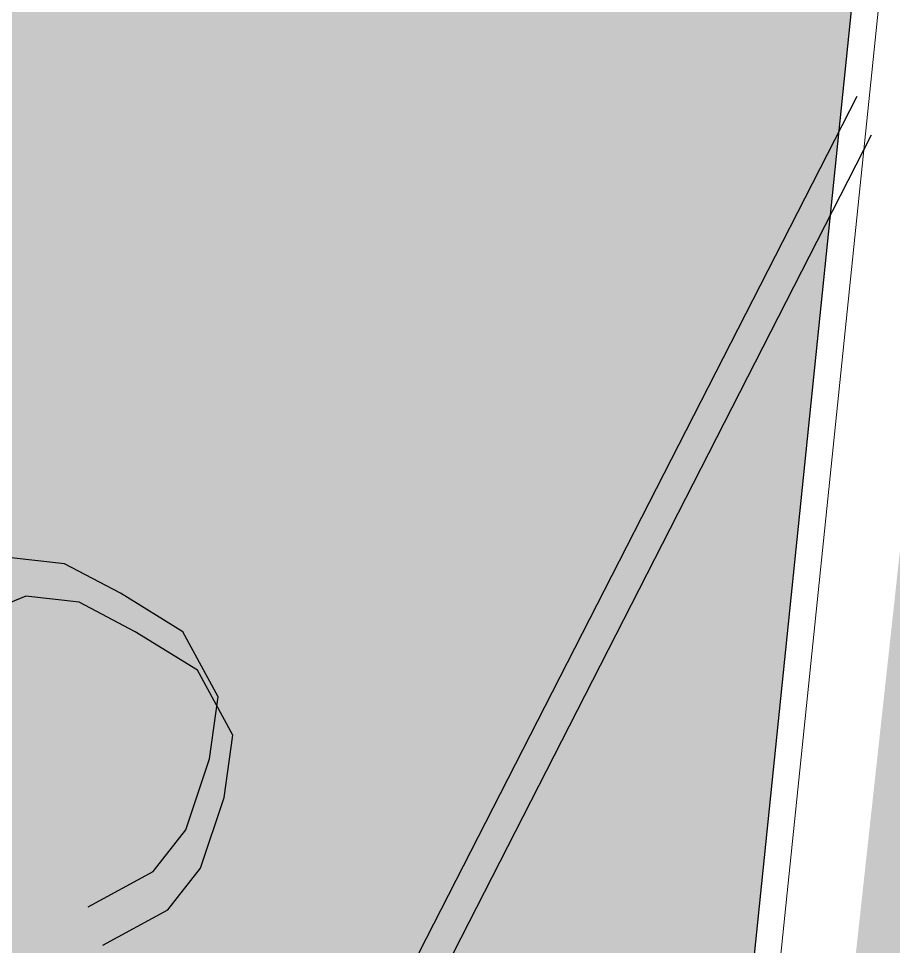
# Model space of a CAD drawing. Header units: metres. Extents: x 507649 to 508899, y 6966965 to 6967377.
# Drawn here: x 507834.0483 to 507834.344, y 6967283.4653 to 6967283.7788 of the extents above; entities that cross this region are included whole.
import ezdxf

# ---------------------------------------------------------------- set-up
doc = ezdxf.new("R2010")
doc.units = ezdxf.units.M
doc.layers.add('C-PRKG', color=252, linetype='Continuous', lineweight=5)
for name, color, linetype in [('C_TEXT_2.5', 7, 'Continuous'), ('HATCH_LANDSCAPE', 1, 'Continuous'), ('mga2020SGN_TRAF', 252, 'Continuous'), ('PAV_FOOTPATH', 101, 'Continuous'), ('SGN_TRAF', 252, 'Continuous')]:
    doc.layers.add(name, color=color, linetype=linetype)
doc.layers.add('HATCH_PAVEMENT_FOOTPATH', color=7, linetype='Continuous', true_color=0xffe8a3)

# ---------------------------------------------------------------- blocks, each defined once
blk = doc.blocks.new('XD_HATCH')
at = {"layer": 'HATCH_LANDSCAPE', "ltscale": 0.5}
h = blk.add_hatch(dxfattribs=at)
h.set_pattern_fill('GRASS', color=256, scale=0.05)
h.set_pattern_definition([(212.013854887, (0, 0), (-0.28538859865, -1.2375190291), [0.238125, -1.557926224]), (167.013854887, (0, 0), (-0.28538859868, -1.23751902925), [0.238125, -1.031875]), (257.013854887, (0, 0), (1.23751902925, -0.28538859868), [0.238125, -1.031875])])
edge = h.paths.add_edge_path()
edge.add_line((507834.6194, 6967286.60029), (507833.77448, 6967278.37658))
edge.add_line((507833.77448, 6967278.37658), (507834.4563, 6967266.57322))
edge.add_arc((507833.4405, 6967266.38823), 1.0325, -56.82691, 10.3208, ccw=False)
edge.add_line((507834.00546, 6967265.524), (507833.70273, 6967265.3348))
edge.add_line((507833.70273, 6967265.3348), (507831.85947, 6967265.88136))
edge.add_arc((507790.57731, 6967261.19654), 41.54714, 6.4744, 11.729958)
edge.add_arc((507652.92658, 6967269.56963), 178.33024, 0.0235882, 2.7176986)
edge.add_arc((507863.89425, 6967277.58849), 32.84091, 156.381778, 179.238156, ccw=False)
edge.add_line((507833.80425, 6967290.74589), (507834.868, 6967290.30366))
edge.add_line((507834.868, 6967290.30366), (507834.6194, 6967286.60029))
edge = h.paths.add_edge_path()
edge.add_line((507840.37583, 6967264.20314), (507839.01107, 6967268.62163))
edge.add_line((507839.01107, 6967268.62163), (507838.94853, 6967268.96335))
edge.add_line((507838.94853, 6967268.96335), (507838.9635, 6967269.46314))
edge.add_line((507838.9635, 6967269.46314), (507838.79861, 6967271.47071))
edge.add_line((507838.79861, 6967271.47071), (507838.54257, 6967271.98064))
edge.add_line((507838.54257, 6967271.98064), (507838.32765, 6967272.48903))
edge.add_line((507838.32765, 6967272.48903), (507838.18119, 6967272.99486))
edge.add_line((507838.18119, 6967272.99486), (507838.05335, 6967273.5))
edge.add_line((507838.05335, 6967273.5), (507837.43504, 6967274.53645))
edge.add_line((507837.43504, 6967274.53645), (507837.4424, 6967274.82982))
edge.add_line((507837.4424, 6967274.82982), (507837.523, 6967275.33344))
edge.add_line((507837.523, 6967275.33344), (507837.45112, 6967275.83097))
edge.add_line((507837.45112, 6967275.83097), (507837.40076, 6967276.32935))
edge.add_line((507837.40076, 6967276.32935), (507837.38579, 6967276.82915))
edge.add_line((507837.38579, 6967276.82915), (507837.37083, 6967277.32895))
edge.add_line((507837.37083, 6967277.32895), (507837.35587, 6967277.82875))
edge.add_line((507837.35587, 6967277.82875), (507837.28684, 6967278.32593))
edge.add_line((507837.28684, 6967278.32593), (507837.62008, 6967280.30392))
edge.add_line((507837.62008, 6967280.30392), (507837.72906, 6967281.29814))
edge.add_line((507837.72906, 6967281.29814), (507837.75731, 6967281.79763))
edge.add_line((507837.75731, 6967281.79763), (507837.76369, 6967283.30321))
edge.add_line((507837.76369, 6967283.30321), (507837.80036, 6967283.80193))
edge.add_line((507837.80036, 6967283.80193), (507837.90005, 6967284.29494))
edge.add_line((507837.90005, 6967284.29494), (507838.18921, 6967285.27282))
edge.add_line((507838.18921, 6967285.27282), (507838.27094, 6967285.76746))
edge.add_line((507838.27094, 6967285.76746), (507838.32663, 6967286.26446))
edge.add_line((507838.32663, 6967286.26446), (507837.05604, 6967286.29899))
edge.add_line((507837.05604, 6967286.29899), (507837.08353, 6967286.02404))
edge.add_line((507837.08353, 6967286.02404), (507836.28654, 6967278.30178))
edge.add_line((507836.28654, 6967278.30178), (507836.78769, 6967269.7623))
edge.add_line((507836.78769, 6967269.7623), (507836.99711, 6967265.97253))
edge.add_arc((507835.43718, 6967265.89747), 1.56173, -51.23638, 2.75475, ccw=False)
edge.add_line((507836.415, 6967264.67974), (507834.76246, 6967263.63863))
edge.add_line((507834.76246, 6967263.63863), (507834.41217, 6967261.65145))
edge.add_line((507834.41217, 6967261.65145), (507838.33687, 6967255.36964))
edge.add_arc((507838.63371, 6967255.55508), 0.35, 211.9938, 302.0004)
edge.add_line((507838.81919, 6967255.25826), (507843.10199, 6967257.93404))
edge.add_line((507843.10199, 6967257.93404), (507849.88525, 6967247.07687))
edge.add_line((507849.88525, 6967247.07687), (507845.67746, 6967244.44796))
edge.add_arc((507845.86291, 6967244.15113), 0.35, 121.996, 211.996)
edge.add_line((507845.56608, 6967243.96568), (507846.36087, 6967242.69355))
edge.add_arc((507846.6577, 6967242.879), 0.35, 211.996, 301.996)
edge.add_line((507846.84316, 6967242.58217), (507851.05094, 6967245.21108))
edge.add_line((507851.05094, 6967245.21108), (507857.8321, 6967234.35727))
edge.add_line((507857.8321, 6967234.35727), (507858.99884, 6967232.48981))
edge.add_line((507858.99884, 6967232.48981), (507868.4293, 6967217.39557))
edge.add_line((507868.4293, 6967217.39557), (507869.595, 6967215.52978))
edge.add_line((507869.595, 6967215.52978), (507879.02651, 6967200.43387))
edge.add_line((507879.02651, 6967200.43387), (507880.1922, 6967198.56808))
edge.add_line((507880.1922, 6967198.56808), (507889.62371, 6967183.47217))
edge.add_line((507889.62371, 6967183.47217), (507890.86549, 6967181.65159))
edge.add_line((507890.86549, 6967181.65159), (507890.7894, 6967181.60638))
edge.add_line((507890.7894, 6967181.60638), (507900.22091, 6967166.51046))
edge.add_line((507900.22091, 6967166.51046), (507895.93809, 6967163.83468))
edge.add_arc((507896.12353, 6967163.53784), 0.35, 121.994, 211.996)
edge.add_line((507895.8267, 6967163.35239), (507896.6215, 6967162.08025))
edge.add_arc((507896.91832, 6967162.26571), 0.35, 211.9984, 301.996)
edge.add_line((507897.10377, 6967161.96888), (507901.3866, 6967164.64468))
edge.add_line((507901.3866, 6967164.64468), (507910.81812, 6967149.54874))
edge.add_line((507910.81812, 6967149.54874), (507906.54693, 6967146.88107))
edge.add_arc((507906.76493, 6967146.60279), 0.3535, 128.0734, 218.4885)
edge.add_line((507906.48823, 6967146.38279), (507907.80774, 6967145.09715))
edge.add_line((507907.80774, 6967145.09715), (507909.40192, 6967144.17382))
edge.add_line((507909.40192, 6967144.17382), (507911.18236, 6967145.03185))
edge.add_line((507911.18236, 6967145.03185), (507911.59377, 6967146.46623))
edge.add_line((507911.59377, 6967146.46623), (507913.31155, 6967147.53945))
edge.add_line((507913.31155, 6967147.53945), (507911.76068, 6967150.31452))
edge.add_line((507911.76068, 6967150.31452), (507911.35167, 6967151.13768))
edge.add_line((507911.35167, 6967151.13768), (507910.3123, 6967152.84656))
edge.add_line((507910.3123, 6967152.84656), (507910.02521, 6967153.25676))
edge.add_line((507910.02521, 6967153.25676), (507908.23859, 6967155.67791))
edge.add_line((507908.23859, 6967155.67791), (507906.81849, 6967157.73849))
edge.add_line((507906.81849, 6967157.73849), (507905.14674, 6967160.23141))
edge.add_line((507905.14674, 6967160.23141), (507902.66141, 6967164.57428))
edge.add_line((507902.66141, 6967164.57428), (507901.68853, 6967166.3247))
edge.add_line((507901.68853, 6967166.3247), (507890.3492, 6967184.59119))
edge.add_line((507890.3492, 6967184.59119), (507887.92377, 6967188.3817))
edge.add_line((507887.92377, 6967188.3817), (507882.26438, 6967197.22619))
edge.add_line((507882.26438, 6967197.22619), (507881.08529, 6967198.94919))
edge.add_line((507881.08529, 6967198.94919), (507875.21493, 6967208.14941))
edge.add_line((507875.21493, 6967208.14941), (507870.71842, 6967215.3627))
edge.add_line((507870.71842, 6967215.3627), (507864.58112, 6967226.26737))
edge.add_line((507864.58112, 6967226.26737), (507858.70445, 6967235.07916))
edge.add_line((507858.70445, 6967235.07916), (507856.24195, 6967238.74419))
edge.add_line((507856.24195, 6967238.74419), (507855.10223, 6967240.39038))
edge.add_line((507855.10223, 6967240.39038), (507854.8173, 6967240.80193))
edge.add_line((507854.8173, 6967240.80193), (507854.06181, 6967242.0986))
edge.add_line((507854.06181, 6967242.0986), (507852.57599, 6967244.70769))
edge.add_line((507852.57599, 6967244.70769), (507851.06597, 6967247.30165))
edge.add_line((507851.06597, 6967247.30165), (507849.53934, 6967249.88524))
edge.add_line((507849.53934, 6967249.88524), (507848.99486, 6967250.72419))
edge.add_line((507848.99486, 6967250.72419), (507848.72262, 6967251.14366))
edge.add_line((507848.72262, 6967251.14366), (507848.44012, 6967251.55673))
edge.add_line((507848.44012, 6967251.55673), (507847.86177, 6967252.37452))
edge.add_line((507847.86177, 6967252.37452), (507847.33559, 6967253.2249))
edge.add_line((507847.33559, 6967253.2249), (507845.79751, 6967255.80133))
edge.add_line((507845.79751, 6967255.80133), (507844.21859, 6967258.446))
edge.add_line((507844.21859, 6967258.446), (507842.85021, 6967261.02174))
edge.add_line((507842.85021, 6967261.02174), (507842.61122, 6967261.46139))
edge.add_line((507842.61122, 6967261.46139), (507842.04124, 6967262.28576))
edge.add_line((507842.04124, 6967262.28576), (507840.37583, 6967264.20314))
at = {"layer": 'HATCH_PAVEMENT_FOOTPATH'}
h = blk.add_hatch(color=256, dxfattribs=at)
h.dxf.hatch_style = 1
edge = h.paths.add_edge_path()
edge.add_arc((507833.4404, 6967266.38828), 1.03259, -56.82359, 10.31748, ccw=False)
edge.add_line((507834.00546, 6967265.524), (507833.46787, 6967265.1703))
edge.add_line((507833.46787, 6967265.1703), (507833.46789, 6967265.17026))
edge.add_line((507833.46789, 6967265.17026), (507833.53248, 6967265.06119))
edge.add_line((507833.53248, 6967265.06119), (507833.70682, 6967264.78245))
edge.add_line((507833.70682, 6967264.78245), (507833.75984, 6967264.69766))
edge.add_line((507833.75984, 6967264.69766), (507833.81287, 6967264.61288))
edge.add_line((507833.81287, 6967264.61288), (507833.86589, 6967264.52809))
edge.add_line((507833.86589, 6967264.52809), (507833.91892, 6967264.44331))
edge.add_line((507833.91892, 6967264.44331), (507833.93741, 6967264.41373))
edge.add_line((507833.93741, 6967264.41373), (507833.97194, 6967264.35853))
edge.add_line((507833.97194, 6967264.35853), (507834.13102, 6967264.10417))
edge.add_line((507834.13102, 6967264.10417), (507834.18404, 6967264.01939))
edge.add_line((507834.18404, 6967264.01939), (507834.20254, 6967263.98981))
edge.add_line((507834.20254, 6967263.98981), (507834.76251, 6967263.63867))
edge.add_line((507834.76251, 6967263.63867), (507836.4286, 6967264.67965))
edge.add_arc((507835.45429, 6967265.86161), 1.53176, 309.49942, 337.02779)
edge.add_arc((507835.57028, 6967265.87259), 1.43033, 334.80909, 364.00692)
edge.add_line((507836.99711, 6967265.97253), (507836.28143, 6967278.32895))
edge.add_line((507836.28143, 6967278.32895), (507837.08353, 6967286.02404))
edge.add_line((507837.08353, 6967286.02404), (507837.05604, 6967286.29899))
edge.add_line((507837.05604, 6967286.29899), (507834.66542, 6967286.51546))
edge.add_line((507834.66542, 6967286.51546), (507833.77448, 6967278.37658))
edge.add_line((507833.77448, 6967278.37658), (507834.4563, 6967266.57322))
blk = doc.blocks.new('BAC SG TSIGN')
for p, q in [((-6.6675, -13.0528), (6.7028, 13.088)), ((-3.3867, 7.5847), (-3.9158, 7.373)), ((-2.7517, 7.5141), (-3.3867, 7.5847)), ((-2.0814, 7.1613), (-2.7517, 7.5141)), ((-1.3406, 6.7027), (-2.0814, 7.1613)), ((-0.9172, 5.9266), (-1.3406, 6.7027)), ((-1.0231, 5.1858), (-0.9172, 5.9266)), ((-1.3053, 4.3391), (-1.0231, 5.1858)), ((-1.6933, 3.8452), (-1.3053, 4.3391)), ((-2.4694, 3.4219), (-1.6933, 3.8452))]:
    blk.add_line(p, q)
blk = doc.blocks.new('XE_SURVEY')
at = {"layer": 'mga2020SGN_TRAF', "xscale": 0.02832763783784933, "yscale": 0.02832763783784933, "zscale": 0.02832763783784933, "rotation": 0.001583333339407246}
blk.add_blockref('BAC SG TSIGN', (507834.1467, 6967283.36876, 4.81211), dxfattribs=at)
at = {"layer": 'SGN_TRAF', "xscale": 0.02833934954107966, "yscale": 0.02833934954107966, "zscale": 0.02833934954107966}
blk.add_blockref('BAC SG TSIGN', (507834.14177, 6967283.38166, 4.81211), dxfattribs=at)
blk = doc.blocks.new('25027_BNP_Skygate Play-Sheet - 000101 - SITE PLAN')
at = {"layer": 'C-PRKG'}
blk.add_line((-2240422.18, 3939001.25), (-2246946.56, 3944078.24), dxfattribs=at)
blk = doc.blocks.new('XE_ARCH')
at = {"xscale": 0.001, "yscale": 0.001, "zscale": 0.001, "rotation": 121.996}
blk.add_blockref('25027_BNP_Skygate Play-Sheet - 000101 - SITE PLAN', (509988.12585, 6971273.77017), dxfattribs=at)
blk = doc.blocks.new('XD_DESIGN BASE_1')
at = {"layer": 'PAV_FOOTPATH'}
blk.add_polyline3d([(507833.46504, 6967265.16835, 4.995), (507833.99766, 6967265.53619, 4.99659), (507834.34477, 6967265.93058, 4.99789), (507834.46574, 6967266.44185, 4.99919), (507834.46574, 6967266.44185, 4.99919), (507833.77448, 6967278.37658, 5.02853), (507834.6194, 6967286.60029, 4.94586), (507837.011, 6967286.38367, 4.8919), (507836.28143, 6967278.32895, 4.99958), (507836.99711, 6967265.97253, 4.98836), (507836.86458, 6967265.26379, 4.9877), (507836.41665, 6967264.69876, 4.98704), (507836.41665, 6967264.69876, 4.98704), (507834.51024, 6967263.49782, 4.985)], dxfattribs=at)

msp = doc.modelspace()

# ---------------------------------------------------------------- block references
at = {"layer": 'C_TEXT_2.5'}
for name in ['XD_HATCH', 'XE_SURVEY']:
    msp.add_blockref(name, (0, 0), dxfattribs=at)

# ---------------------------------------------------------------- next in the draw order: block references
msp.add_blockref('XE_ARCH', (0, 0), dxfattribs=at)

# ---------------------------------------------------------------- next in the draw order: block references
msp.add_blockref('XD_DESIGN BASE_1', (0, 0), dxfattribs=at)

doc.saveas('drawing.dxf')
